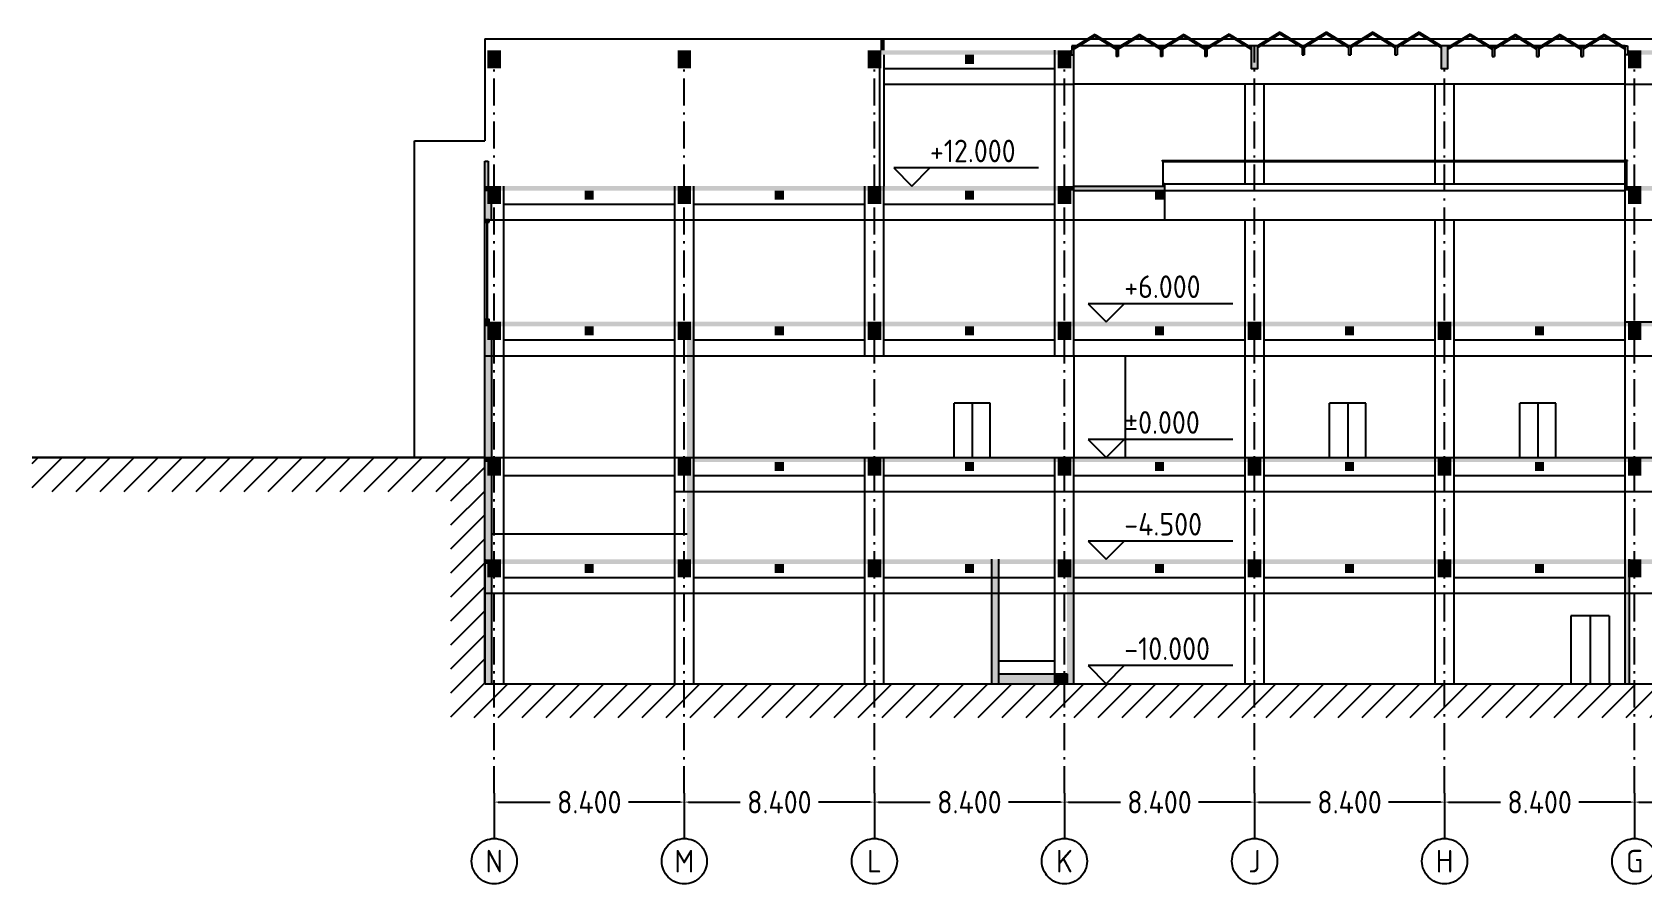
# Model space of a CAD drawing. Header units: inches. Extents: x -310 to 1074, y -19 to 138.
# Drawn here: x -20.4 to 50.8, y -18.8 to 18.8 of the extents above; entities that cross this region are included whole.
import ezdxf

# ---------------------------------------------------------------- set-up
doc = ezdxf.new("R2010")
doc.units = ezdxf.units.IN
doc.header["$MEASUREMENT"] = 0
doc.linetypes.add('ACAD_ISO10W100', pattern=[18, 12, -3, 0, -3])
for name, color, linetype in [('axis', 1, 'ACAD_ISO10W100'), ('column', 2, 'Continuous'), ('cutglass', 4, 'Continuous'), ('door', 3, 'Continuous'), ('hatch', 11, 'Continuous'), ('oncut', 6, 'Continuous'), ('seeline', 214, 'Continuous'), ('text', 7, 'ACAD_ISO10W100')]:
    doc.layers.add(name, color=color, linetype=linetype)
doc.styles.add('Annotative', font='Arial.ttf')
doc.styles.get("Standard").update_dxf_attribs({"font": 'Arial.ttf'})
doc.dimstyles.new('MYSTYLE', dxfattribs={"dimtxt": 1, "dimasz": 0.18, "dimexe": 0.18, "dimexo": 0.0625, "dimgap": 0.09, "dimtad": 0, "dimtoh": 1, "dimdec": 3, "dimzin": 0, "dimdsep": 46, "dimtxsty": 'Standard', "dimcen": 0.09, "dimadec": 0, "dimazin": 0, "dimtfac": 1, "dimtdec": 3, "dimtofl": 0, "dimtmove": 0, "dimatfit": 3, "dimfxl": 1, "dimtolj": 1, "dimtzin": 0, "dimarcsym": 0})

# ---------------------------------------------------------------- blocks, each defined once
blk = doc.blocks.new('*D1')
at = {"layer": 'Defpoints', "color": 0, "ltscale": 6, "transparency": 16777216}
for p in [(0, -14.844), (8.4, -14.844), (8.4, -15.233)]:
    blk.add_point(p, dxfattribs=at)
at = {"layer": 'text', "color": 0, "lineweight": -2, "ltscale": 6, "transparency": 16777216}
for p, q in [((0, -14.906), (0, -15.413)), ((8.4, -14.906), (8.4, -15.413)), ((0.18, -15.233), (2.471, -15.233)), ((8.22, -15.233), (5.929, -15.233))]:
    blk.add_line(p, q, dxfattribs=at)
at = {"layer": 'text', "color": 0, "ltscale": 6, "transparency": 16777216}
for points in [[(0.18, -15.203), (0.18, -15.263), (0, -15.233)], [(8.22, -15.203), (8.22, -15.263), (8.4, -15.233)]]:
    blk.add_solid(points, dxfattribs=at)
at = {"layer": 'text', "color": 0, "ltscale": 6, "transparency": 16777216, "insert": (4.2, -15.233), "char_height": 1, "attachment_point": 5}
blk.add_mtext('\\A1;{\\Fiso|c0;8.400}', dxfattribs=at)
blk = doc.blocks.new('*D2')
at = {"layer": 'Defpoints', "color": 0, "ltscale": 6, "transparency": 16777216}
for p in [(8.4, -14.844), (16.8, -14.844), (16.8, -15.233)]:
    blk.add_point(p, dxfattribs=at)
at = {"layer": 'text', "color": 0, "lineweight": -2, "ltscale": 6, "transparency": 16777216}
for p, q in [((8.4, -14.906), (8.4, -15.413)), ((16.8, -14.906), (16.8, -15.413)), ((8.58, -15.233), (10.871, -15.233)), ((16.62, -15.233), (14.329, -15.233))]:
    blk.add_line(p, q, dxfattribs=at)
at = {"layer": 'text', "color": 0, "ltscale": 6, "transparency": 16777216}
for points in [[(8.58, -15.203), (8.58, -15.263), (8.4, -15.233)], [(16.62, -15.203), (16.62, -15.263), (16.8, -15.233)]]:
    blk.add_solid(points, dxfattribs=at)
at = {"layer": 'text', "color": 0, "ltscale": 6, "transparency": 16777216, "insert": (12.6, -15.233), "char_height": 1, "attachment_point": 5}
blk.add_mtext('\\A1;{\\Fiso|c0;8.400}', dxfattribs=at)
blk = doc.blocks.new('*D3')
at = {"layer": 'Defpoints', "color": 0, "ltscale": 6, "transparency": 16777216}
for p in [(16.8, -14.844), (25.2, -14.844), (25.2, -15.233)]:
    blk.add_point(p, dxfattribs=at)
at = {"layer": 'text', "color": 0, "lineweight": -2, "ltscale": 6, "transparency": 16777216}
for p, q in [((16.8, -14.906), (16.8, -15.413)), ((25.2, -14.906), (25.2, -15.413)), ((16.98, -15.233), (19.271, -15.233)), ((25.02, -15.233), (22.729, -15.233))]:
    blk.add_line(p, q, dxfattribs=at)
at = {"layer": 'text', "color": 0, "ltscale": 6, "transparency": 16777216}
for points in [[(16.98, -15.203), (16.98, -15.263), (16.8, -15.233)], [(25.02, -15.203), (25.02, -15.263), (25.2, -15.233)]]:
    blk.add_solid(points, dxfattribs=at)
at = {"layer": 'text', "color": 0, "ltscale": 6, "transparency": 16777216, "insert": (21, -15.233), "char_height": 1, "attachment_point": 5}
blk.add_mtext('\\A1;{\\Fiso|c0;8.400}', dxfattribs=at)
blk = doc.blocks.new('*D4')
at = {"layer": 'Defpoints', "color": 0, "ltscale": 6, "transparency": 16777216}
for p in [(25.2, -14.844), (33.6, -14.844), (33.6, -15.233)]:
    blk.add_point(p, dxfattribs=at)
at = {"layer": 'text', "color": 0, "lineweight": -2, "ltscale": 6, "transparency": 16777216}
for p, q in [((25.2, -14.906), (25.2, -15.413)), ((33.6, -14.906), (33.6, -15.413)), ((25.38, -15.233), (27.671, -15.233)), ((33.42, -15.233), (31.129, -15.233))]:
    blk.add_line(p, q, dxfattribs=at)
at = {"layer": 'text', "color": 0, "ltscale": 6, "transparency": 16777216}
for points in [[(25.38, -15.203), (25.38, -15.263), (25.2, -15.233)], [(33.42, -15.203), (33.42, -15.263), (33.6, -15.233)]]:
    blk.add_solid(points, dxfattribs=at)
at = {"layer": 'text', "color": 0, "ltscale": 6, "transparency": 16777216, "insert": (29.4, -15.233), "char_height": 1, "attachment_point": 5}
blk.add_mtext('\\A1;{\\Fiso|c0;8.400}', dxfattribs=at)
blk = doc.blocks.new('*D5')
at = {"layer": 'Defpoints', "color": 0, "ltscale": 6, "transparency": 16777216}
for p in [(33.6, -14.844), (42, -14.844), (42, -15.233)]:
    blk.add_point(p, dxfattribs=at)
at = {"layer": 'text', "color": 0, "lineweight": -2, "ltscale": 6, "transparency": 16777216}
for p, q in [((33.6, -14.906), (33.6, -15.413)), ((42, -14.906), (42, -15.413)), ((33.78, -15.233), (36.071, -15.233)), ((41.82, -15.233), (39.529, -15.233))]:
    blk.add_line(p, q, dxfattribs=at)
at = {"layer": 'text', "color": 0, "ltscale": 6, "transparency": 16777216}
for points in [[(33.78, -15.203), (33.78, -15.263), (33.6, -15.233)], [(41.82, -15.203), (41.82, -15.263), (42, -15.233)]]:
    blk.add_solid(points, dxfattribs=at)
at = {"layer": 'text', "color": 0, "ltscale": 6, "transparency": 16777216, "insert": (37.8, -15.233), "char_height": 1, "attachment_point": 5}
blk.add_mtext('\\A1;{\\Fiso|c0;8.400}', dxfattribs=at)
blk = doc.blocks.new('*D6')
at = {"layer": 'Defpoints', "color": 0, "ltscale": 6, "transparency": 16777216}
for p in [(42, -14.844), (50.4, -14.844), (50.4, -15.233)]:
    blk.add_point(p, dxfattribs=at)
at = {"layer": 'text', "color": 0, "lineweight": -2, "ltscale": 6, "transparency": 16777216}
for p, q in [((42, -14.906), (42, -15.413)), ((50.4, -14.906), (50.4, -15.413)), ((42.18, -15.233), (44.471, -15.233)), ((50.22, -15.233), (47.929, -15.233))]:
    blk.add_line(p, q, dxfattribs=at)
at = {"layer": 'text', "color": 0, "ltscale": 6, "transparency": 16777216}
for points in [[(42.18, -15.203), (42.18, -15.263), (42, -15.233)], [(50.22, -15.203), (50.22, -15.263), (50.4, -15.233)]]:
    blk.add_solid(points, dxfattribs=at)
at = {"layer": 'text', "color": 0, "ltscale": 6, "transparency": 16777216, "insert": (46.2, -15.233), "char_height": 1, "attachment_point": 5}
blk.add_mtext('\\A1;{\\Fiso|c0;8.400}', dxfattribs=at)
blk = doc.blocks.new('*D7')
at = {"layer": 'Defpoints', "color": 0, "ltscale": 6, "transparency": 16777216}
for p in [(50.4, -14.844), (58.8, -14.844), (58.8, -15.233)]:
    blk.add_point(p, dxfattribs=at)
at = {"layer": 'text', "color": 0, "lineweight": -2, "ltscale": 6, "transparency": 16777216}
for p, q in [((50.4, -14.906), (50.4, -15.413)), ((58.8, -14.906), (58.8, -15.413)), ((50.58, -15.233), (52.871, -15.233)), ((58.62, -15.233), (56.329, -15.233))]:
    blk.add_line(p, q, dxfattribs=at)
at = {"layer": 'text', "color": 0, "ltscale": 6, "transparency": 16777216}
for points in [[(50.58, -15.203), (50.58, -15.263), (50.4, -15.233)], [(58.62, -15.203), (58.62, -15.263), (58.8, -15.233)]]:
    blk.add_solid(points, dxfattribs=at)
at = {"layer": 'text', "color": 0, "ltscale": 6, "transparency": 16777216, "insert": (54.6, -15.233), "char_height": 1, "attachment_point": 5}
blk.add_mtext('\\A1;{\\Fiso|c0;8.400}', dxfattribs=at)

msp = doc.modelspace()

# ---------------------------------------------------------------- hatches: boundary and pattern name
at = {"layer": 'hatch'}
h = msp.add_hatch(color=256, dxfattribs=at)
h.dxf.hatch_style = 1
h.paths.add_polyline_path([(0.3, 18), (-0.3, 18), (-0.3, 17.2), (0.3, 17.2)])
h = msp.add_hatch(color=256, dxfattribs=at)
h.dxf.hatch_style = 1
h.paths.add_polyline_path([(8.7, 18), (8.1, 18), (8.1, 17.2), (8.7, 17.2)])
h = msp.add_hatch(color=256, dxfattribs=at)
h.dxf.hatch_style = 1
h.paths.add_polyline_path([(17.1, 18), (16.5, 18), (16.5, 17.2), (17.1, 17.2)])
h = msp.add_hatch(color=256, dxfattribs=at)
h.dxf.hatch_style = 1
h.paths.add_polyline_path([(17.22, 18.5), (17.07, 18.5), (17.07, 18), (17.22, 18)])
h = msp.add_hatch(color=256, dxfattribs=at)
h.dxf.hatch_style = 1
h.paths.add_polyline_path([(24.9, 18), (17.1, 18), (17.1, 17.8), (24.9, 17.8)])
h = msp.add_hatch(color=256, dxfattribs=at)
h.dxf.hatch_style = 1
h.paths.add_polyline_path([(21.2, 17.8), (20.8, 17.8), (20.8, 17.4), (21.2, 17.4)])
h = msp.add_hatch(color=256, dxfattribs=at)
h.dxf.hatch_style = 1
h.paths.add_polyline_path([(25.5, 18), (24.9, 18), (24.9, 17.2), (25.5, 17.2)])
h = msp.add_hatch(color=256, dxfattribs=at)
h.dxf.hatch_style = 1
h.paths.add_polyline_path([(50.1, 18), (50.08, 18), (50.08, 18.2), (49.98, 18.2), (49.98, 18), (49.98, 17.8), (50.1, 17.8)])
h.paths.add_polyline_path([(25.62, 18), (25.62, 18.2), (25.52, 18.2), (25.52, 18), (25.5, 18), (25.5, 17.8), (25.62, 17.8)])
h = msp.add_hatch(color=256, dxfattribs=at)
h.dxf.hatch_style = 1
h.paths.add_polyline_path([(27.48, 18.12), (27.48, 17.72), (27.58, 17.72), (27.58, 18.12)])
h.paths.add_polyline_path([(29.44, 18.12), (29.44, 17.72), (29.54, 17.72), (29.54, 18.12)])
h.paths.add_polyline_path([(31.5, 18.12), (31.4, 18.12), (31.4, 17.72), (31.5, 17.72)])
h = msp.add_hatch(color=256, dxfattribs=at)
h.dxf.hatch_style = 1
h.paths.add_polyline_path([(42.15, 18.2), (41.85, 18.2), (41.85, 17.2), (42.15, 17.2)])
h.paths.add_polyline_path([(33.75, 18.2), (33.45, 18.2), (33.45, 17.2), (33.75, 17.2)])
h = msp.add_hatch(color=256, dxfattribs=at)
h.dxf.hatch_style = 1
h.paths.add_polyline_path([(39.9, 18.2), (39.8, 18.2), (39.8, 17.8), (39.9, 17.8)])
h.paths.add_polyline_path([(37.85, 18.2), (37.75, 18.2), (37.75, 17.8), (37.85, 17.8)])
h.paths.add_polyline_path([(35.8, 18.2), (35.7, 18.2), (35.7, 17.8), (35.8, 17.8)])
h = msp.add_hatch(color=256, dxfattribs=at)
h.dxf.hatch_style = 1
h.paths.add_polyline_path([(48.12, 17.72), (48.12, 18.12), (48.02, 18.12), (48.02, 17.72)])
h.paths.add_polyline_path([(46.16, 17.72), (46.16, 18.12), (46.06, 18.12), (46.06, 17.72)])
h.paths.add_polyline_path([(44.1, 17.72), (44.2, 17.72), (44.2, 18.12), (44.1, 18.12)])
h = msp.add_hatch(color=256, dxfattribs=at)
h.dxf.hatch_style = 1
h.paths.add_polyline_path([(50.7, 18), (50.1, 18), (50.1, 17.2), (50.7, 17.2)])
h = msp.add_hatch(color=256, dxfattribs=at)
h.dxf.hatch_style = 1
h.paths.add_polyline_path([(58.5, 18), (50.7, 18), (50.7, 17.8), (58.5, 17.8)])
h = msp.add_hatch(color=256, dxfattribs=at)
h.dxf.hatch_style = 1
h.paths.add_polyline_path([(-0.27, 13.1), (-0.42, 13.1), (-0.42, 12), (-0.27, 12)])
h = msp.add_hatch(color=256, dxfattribs=at)
h.dxf.hatch_style = 1
h.paths.add_polyline_path([(-0.3, 12), (-0.42, 12), (-0.42, 11.8), (-0.3, 11.8)])
h = msp.add_hatch(color=256, dxfattribs=at)
h.dxf.hatch_style = 1
h.paths.add_polyline_path([(-0.12, 11.8), (-0.42, 11.8), (-0.42, 10.5), (-0.12, 10.5)])
h = msp.add_hatch(color=256, dxfattribs=at)
h.dxf.hatch_style = 1
h.paths.add_polyline_path([(0.3, 12), (-0.3, 12), (-0.3, 11.2), (0.3, 11.2)])
h = msp.add_hatch(color=256, dxfattribs=at)
h.dxf.hatch_style = 1
h.paths.add_polyline_path([(8.1, 12), (0.3, 12), (0.3, 11.8), (8.1, 11.8)])
h = msp.add_hatch(color=256, dxfattribs=at)
h.dxf.hatch_style = 1
h.paths.add_polyline_path([(4.4, 11.8), (4, 11.8), (4, 11.4), (4.4, 11.4)])
h = msp.add_hatch(color=256, dxfattribs=at)
h.dxf.hatch_style = 1
h.paths.add_polyline_path([(8.7, 12), (8.1, 12), (8.1, 11.2), (8.7, 11.2)])
h = msp.add_hatch(color=256, dxfattribs=at)
h.dxf.hatch_style = 1
h.paths.add_polyline_path([(16.5, 12), (8.7, 12), (8.7, 11.8), (16.5, 11.8)])
h = msp.add_hatch(color=256, dxfattribs=at)
h.dxf.hatch_style = 1
h.paths.add_polyline_path([(12.8, 11.8), (12.4, 11.8), (12.4, 11.4), (12.8, 11.4)])
h = msp.add_hatch(color=256, dxfattribs=at)
h.dxf.hatch_style = 1
h.paths.add_polyline_path([(17.1, 12), (16.5, 12), (16.5, 11.2), (17.1, 11.2)])
h = msp.add_hatch(color=256, dxfattribs=at)
h.dxf.hatch_style = 1
h.paths.add_polyline_path([(24.9, 12), (17.1, 12), (17.1, 11.8), (24.9, 11.8)])
h = msp.add_hatch(color=256, dxfattribs=at)
h.dxf.hatch_style = 1
h.paths.add_polyline_path([(21.2, 11.8), (20.8, 11.8), (20.8, 11.4), (21.2, 11.4)])
h = msp.add_hatch(color=256, dxfattribs=at)
h.dxf.hatch_style = 1
h.paths.add_polyline_path([(25.5, 12), (24.9, 12), (24.9, 11.2), (25.5, 11.2)])
h = msp.add_hatch(color=256, dxfattribs=at)
h.dxf.hatch_style = 1
h.paths.add_polyline_path([(25.62, 12), (25.5, 12), (25.5, 11.8), (25.62, 11.8)])
h = msp.add_hatch(color=256, dxfattribs=at)
h.dxf.hatch_style = 1
h.paths.add_polyline_path([(29.62, 12), (25.62, 12), (25.62, 11.8), (29.62, 11.8)])
h = msp.add_hatch(color=256, dxfattribs=at)
h.dxf.hatch_style = 1
h.paths.add_polyline_path([(29.6, 11.8), (29.2, 11.8), (29.2, 11.4), (29.6, 11.4)])
h = msp.add_hatch(color=256, dxfattribs=at)
h.dxf.hatch_style = 1
h.paths.add_polyline_path([(29.62, 12.1), (29.57, 12.1), (29.57, 12), (29.62, 12)])
h = msp.add_hatch(color=256, dxfattribs=at)
h.dxf.hatch_style = 1
h.paths.add_polyline_path([(50.03, 12.1), (49.98, 12.1), (49.98, 12), (50.03, 12)])
h = msp.add_hatch(color=256, dxfattribs=at)
h.dxf.hatch_style = 1
h.paths.add_polyline_path([(50.1, 12), (49.98, 12), (49.98, 11.8), (50.1, 11.8)])
h = msp.add_hatch(color=256, dxfattribs=at)
h.dxf.hatch_style = 1
h.paths.add_polyline_path([(50.7, 12), (50.1, 12), (50.1, 11.2), (50.7, 11.2)])
h = msp.add_hatch(color=256, dxfattribs=at)
h.dxf.hatch_style = 1
h.paths.add_polyline_path([(58.5, 12), (50.7, 12), (50.7, 11.8), (58.5, 11.8)])
h = msp.add_hatch(color=256, dxfattribs=at)
h.dxf.hatch_style = 1
h.paths.add_polyline_path([(-0.22, 10.5), (-0.42, 10.5), (-0.42, 10.4), (-0.22, 10.4)])
h = msp.add_hatch(color=256, dxfattribs=at)
h.dxf.hatch_style = 1
h.paths.add_polyline_path([(-0.22, 6.1), (-0.42, 6.1), (-0.42, 6), (-0.22, 6)])
h = msp.add_hatch(color=256, dxfattribs=at)
h.dxf.hatch_style = 1
h.paths.add_polyline_path([(-0.3, 6), (-0.42, 6), (-0.42, 5.8), (-0.3, 5.8)])
h = msp.add_hatch(color=256, dxfattribs=at)
h.dxf.hatch_style = 1
h.paths.add_polyline_path([(-0.12, 4.5), (-0.42, 4.5), (-0.42, -0.8), (-0.12, -0.8)])
h.paths.add_polyline_path([(-0.12, 5.2), (-0.42, 5.2), (-0.42, 4.5), (-0.12, 4.5)])
h.paths.add_polyline_path([(-0.42, 5.2), (-0.12, 5.2), (-0.12, 5.8), (-0.42, 5.8)])
h = msp.add_hatch(color=256, dxfattribs=at)
h.dxf.hatch_style = 1
h.paths.add_polyline_path([(0.3, 6), (-0.3, 6), (-0.3, 5.2), (0.3, 5.2)])
h = msp.add_hatch(color=256, dxfattribs=at)
h.dxf.hatch_style = 1
h.paths.add_polyline_path([(0.3, 6), (-0.3, 6), (-0.3, 5.2), (0.3, 5.2)])
h = msp.add_hatch(color=256, dxfattribs=at)
h.dxf.hatch_style = 1
h.paths.add_polyline_path([(8.1, 6), (0.3, 6), (0.3, 5.8), (8.1, 5.8)])
h = msp.add_hatch(color=256, dxfattribs=at)
h.dxf.hatch_style = 1
h.paths.add_polyline_path([(8.1, 6), (0.3, 6), (0.3, 5.8), (8.1, 5.8)])
h = msp.add_hatch(color=256, dxfattribs=at)
h.dxf.hatch_style = 1
h.paths.add_polyline_path([(4.4, 5.8), (4, 5.8), (4, 5.4), (4.4, 5.4)])
h = msp.add_hatch(color=256, dxfattribs=at)
h.dxf.hatch_style = 1
h.paths.add_polyline_path([(4.4, 5.8), (4, 5.8), (4, 5.4), (4.4, 5.4)])
h = msp.add_hatch(color=256, dxfattribs=at)
h.dxf.hatch_style = 1
h.paths.add_polyline_path([(8.7, 6), (8.1, 6), (8.1, 5.2), (8.7, 5.2)])
h = msp.add_hatch(color=256, dxfattribs=at)
h.dxf.hatch_style = 1
h.paths.add_polyline_path([(8.7, 6), (8.1, 6), (8.1, 5.2), (8.7, 5.2)])
h = msp.add_hatch(color=256, dxfattribs=at)
h.dxf.hatch_style = 1
h.paths.add_polyline_path([(8.82, 4.5), (8.52, 4.5), (8.52, 0), (8.82, 0)])
h.paths.add_polyline_path([(8.82, 5.2), (8.52, 5.2), (8.52, 4.5), (8.82, 4.5)])
h.paths.add_polyline_path([(8.82, 5.8), (8.52, 5.8), (8.52, 5.2), (8.82, 5.2)])
h = msp.add_hatch(color=256, dxfattribs=at)
h.dxf.hatch_style = 1
h.paths.add_polyline_path([(16.5, 6), (8.7, 6), (8.7, 5.8), (16.5, 5.8)])
h = msp.add_hatch(color=256, dxfattribs=at)
h.dxf.hatch_style = 1
h.paths.add_polyline_path([(16.5, 6), (8.7, 6), (8.7, 5.8), (16.5, 5.8)])
h = msp.add_hatch(color=256, dxfattribs=at)
h.dxf.hatch_style = 1
h.paths.add_polyline_path([(12.8, 5.8), (12.4, 5.8), (12.4, 5.4), (12.8, 5.4)])
h = msp.add_hatch(color=256, dxfattribs=at)
h.dxf.hatch_style = 1
h.paths.add_polyline_path([(12.8, 5.8), (12.4, 5.8), (12.4, 5.4), (12.8, 5.4)])
h = msp.add_hatch(color=256, dxfattribs=at)
h.dxf.hatch_style = 1
h.paths.add_polyline_path([(16.5, 5.2), (17.1, 5.2), (17.1, 6), (16.5, 6)])
h = msp.add_hatch(color=256, dxfattribs=at)
h.dxf.hatch_style = 1
h.paths.add_polyline_path([(24.9, 6), (17.1, 6), (17.1, 5.8), (24.9, 5.8)])
h = msp.add_hatch(color=256, dxfattribs=at)
h.dxf.hatch_style = 1
h.paths.add_polyline_path([(21.2, 5.8), (20.8, 5.8), (20.8, 5.4), (21.2, 5.4)])
h = msp.add_hatch(color=256, dxfattribs=at)
h.dxf.hatch_style = 1
h.paths.add_polyline_path([(25.5, 6), (24.9, 6), (24.9, 5.2), (25.5, 5.2)])
h = msp.add_hatch(color=256, dxfattribs=at)
h.dxf.hatch_style = 1
h.paths.add_polyline_path([(33.3, 6), (25.5, 6), (25.5, 5.8), (33.3, 5.8)])
h = msp.add_hatch(color=256, dxfattribs=at)
h.dxf.hatch_style = 1
h.paths.add_polyline_path([(29.6, 5.8), (29.2, 5.8), (29.2, 5.4), (29.6, 5.4)])
h = msp.add_hatch(color=256, dxfattribs=at)
h.dxf.hatch_style = 1
h.paths.add_polyline_path([(33.9, 6), (33.3, 6), (33.3, 5.2), (33.9, 5.2)])
h = msp.add_hatch(color=256, dxfattribs=at)
h.dxf.hatch_style = 1
h.paths.add_polyline_path([(41.7, 6), (33.9, 6), (33.9, 5.8), (41.7, 5.8)])
h = msp.add_hatch(color=256, dxfattribs=at)
h.dxf.hatch_style = 1
h.paths.add_polyline_path([(38, 5.8), (37.6, 5.8), (37.6, 5.4), (38, 5.4)])
h = msp.add_hatch(color=256, dxfattribs=at)
h.dxf.hatch_style = 1
h.paths.add_polyline_path([(42.3, 6), (41.7, 6), (41.7, 5.2), (42.3, 5.2)])
h = msp.add_hatch(color=256, dxfattribs=at)
h.dxf.hatch_style = 1
h.paths.add_polyline_path([(50.1, 6), (42.3, 6), (42.3, 5.8), (50.1, 5.8)])
h = msp.add_hatch(color=256, dxfattribs=at)
h.dxf.hatch_style = 1
h.paths.add_polyline_path([(46.4, 5.8), (46, 5.8), (46, 5.4), (46.4, 5.4)])
h = msp.add_hatch(color=256, dxfattribs=at)
h.dxf.hatch_style = 1
h.paths.add_polyline_path([(50.7, 6), (50.1, 6), (50.1, 5.2), (50.7, 5.2)])
h = msp.add_hatch(color=256, dxfattribs=at)
h.dxf.hatch_style = 1
h.paths.add_polyline_path([(58.5, 6), (50.7, 6), (50.7, 5.8), (58.5, 5.8)])
h = msp.add_hatch(dxfattribs=at)
h.set_pattern_fill('ANSI31', color=256, scale=6)
h.paths.add_polyline_path([(102.72, -1.5), (122.72, -1.5), (122.72, 0), (101.22, 0), (101.22, -9), (56.08, -9), (56.08, -10), (55.88, -10), (-0.42, -10), (-0.42, -4.5), (-0.42, 0), (-20.42, 0), (-20.42, -1.5), (-1.92, -1.5), (-1.92, -11.5), (102.72, -11.5)])
h = msp.add_hatch(color=256, dxfattribs=at)
h.dxf.hatch_style = 1
h.paths.add_polyline_path([(-0.3, 0), (-0.42, 0), (-0.42, -0.2), (-0.3, -0.2)])
h = msp.add_hatch(color=256, dxfattribs=at)
h.dxf.hatch_style = 1
h.paths.add_polyline_path([(-0.12, -1.5), (-0.42, -1.5), (-0.42, -4.5), (-0.12, -4.5)])
h.paths.add_polyline_path([(-0.12, -0.8), (-0.42, -0.8), (-0.42, -1.5), (-0.12, -1.5)])
h.paths.add_polyline_path([(-0.12, 0), (-0.42, 0), (-0.42, -0.8), (-0.12, -0.8)])
h = msp.add_hatch(color=256, dxfattribs=at)
h.dxf.hatch_style = 1
h.paths.add_polyline_path([(0.3, 0), (-0.3, 0), (-0.3, -0.8), (0.3, -0.8)])
h = msp.add_hatch(color=256, dxfattribs=at)
h.dxf.hatch_style = 1
h.paths.add_polyline_path([(0.3, 0), (-0.3, 0), (-0.3, -0.8), (0.3, -0.8)])
h = msp.add_hatch(color=256, dxfattribs=at)
h.dxf.hatch_style = 1
h.paths.add_polyline_path([(8.7, 0), (8.1, 0), (8.1, -0.8), (8.7, -0.8)])
h = msp.add_hatch(color=256, dxfattribs=at)
h.dxf.hatch_style = 1
h.paths.add_polyline_path([(8.7, 0), (8.1, 0), (8.1, -0.8), (8.7, -0.8)])
h = msp.add_hatch(color=256, dxfattribs=at)
h.dxf.hatch_style = 1
h.paths.add_polyline_path([(8.52, -4.5), (8.82, -4.5), (8.82, -0.8), (8.52, -0.8)])
h.paths.add_polyline_path([(8.82, 0), (8.52, 0), (8.52, -0.8), (8.82, -0.8)])
h = msp.add_hatch(color=256, dxfattribs=at)
h.dxf.hatch_style = 1
h.paths.add_polyline_path([(16.5, 0), (8.7, 0), (8.7, -0.2), (16.5, -0.2)])
h = msp.add_hatch(color=256, dxfattribs=at)
h.dxf.hatch_style = 1
h.paths.add_polyline_path([(16.5, 0), (8.7, 0), (8.7, -0.2), (16.5, -0.2)])
h = msp.add_hatch(color=256, dxfattribs=at)
h.dxf.hatch_style = 1
h.paths.add_polyline_path([(17.1, 0), (16.5, 0), (16.5, -0.8), (17.1, -0.8)])
h = msp.add_hatch(color=256, dxfattribs=at)
h.dxf.hatch_style = 1
h.paths.add_polyline_path([(17.1, 0), (16.5, 0), (16.5, -0.8), (17.1, -0.8)])
h = msp.add_hatch(color=256, dxfattribs=at)
h.dxf.hatch_style = 1
h.paths.add_polyline_path([(24.9, 0), (17.1, 0), (17.1, -0.2), (24.9, -0.2)])
h = msp.add_hatch(color=256, dxfattribs=at)
h.dxf.hatch_style = 1
h.paths.add_polyline_path([(24.9, 0), (17.1, 0), (17.1, -0.2), (24.9, -0.2)])
h = msp.add_hatch(color=256, dxfattribs=at)
h.dxf.hatch_style = 1
h.paths.add_polyline_path([(25.5, 0), (24.9, 0), (24.9, -0.8), (25.5, -0.8)])
h = msp.add_hatch(color=256, dxfattribs=at)
h.dxf.hatch_style = 1
h.paths.add_polyline_path([(25.5, 0), (24.9, 0), (24.9, -0.8), (25.5, -0.8)])
h = msp.add_hatch(color=256, dxfattribs=at)
h.dxf.hatch_style = 1
h.paths.add_polyline_path([(33.3, 0), (25.5, 0), (25.5, -0.2), (33.3, -0.2)])
h = msp.add_hatch(color=256, dxfattribs=at)
h.dxf.hatch_style = 1
h.paths.add_polyline_path([(33.3, 0), (25.5, 0), (25.5, -0.2), (33.3, -0.2)])
h = msp.add_hatch(color=256, dxfattribs=at)
h.dxf.hatch_style = 1
h.paths.add_polyline_path([(33.9, 0), (33.3, 0), (33.3, -0.8), (33.9, -0.8)])
h = msp.add_hatch(color=256, dxfattribs=at)
h.dxf.hatch_style = 1
h.paths.add_polyline_path([(33.9, 0), (33.3, 0), (33.3, -0.8), (33.9, -0.8)])
h = msp.add_hatch(color=256, dxfattribs=at)
h.dxf.hatch_style = 1
h.paths.add_polyline_path([(41.7, 0), (33.9, 0), (33.9, -0.2), (41.7, -0.2)])
h = msp.add_hatch(color=256, dxfattribs=at)
h.dxf.hatch_style = 1
h.paths.add_polyline_path([(41.7, 0), (33.9, 0), (33.9, -0.2), (41.7, -0.2)])
h = msp.add_hatch(color=256, dxfattribs=at)
h.dxf.hatch_style = 1
h.paths.add_polyline_path([(42.3, 0), (41.7, 0), (41.7, -0.8), (42.3, -0.8)])
h = msp.add_hatch(color=256, dxfattribs=at)
h.dxf.hatch_style = 1
h.paths.add_polyline_path([(42.3, 0), (41.7, 0), (41.7, -0.8), (42.3, -0.8)])
h = msp.add_hatch(color=256, dxfattribs=at)
h.dxf.hatch_style = 1
h.paths.add_polyline_path([(50.1, 0), (42.3, 0), (42.3, -0.2), (50.1, -0.2)])
h = msp.add_hatch(color=256, dxfattribs=at)
h.dxf.hatch_style = 1
h.paths.add_polyline_path([(50.1, 0), (42.3, 0), (42.3, -0.2), (50.1, -0.2)])
h = msp.add_hatch(color=256, dxfattribs=at)
h.dxf.hatch_style = 1
h.paths.add_polyline_path([(50.7, 0), (50.1, 0), (50.1, -0.8), (50.7, -0.8)])
h = msp.add_hatch(color=256, dxfattribs=at)
h.dxf.hatch_style = 1
h.paths.add_polyline_path([(50.7, 0), (50.1, 0), (50.1, -0.8), (50.7, -0.8)])
h = msp.add_hatch(color=256, dxfattribs=at)
h.dxf.hatch_style = 1
h.paths.add_polyline_path([(58.5, 0), (50.7, 0), (50.7, -0.2), (58.5, -0.2)])
h = msp.add_hatch(color=256, dxfattribs=at)
h.dxf.hatch_style = 1
h.paths.add_polyline_path([(58.5, 0), (50.7, 0), (50.7, -0.2), (58.5, -0.2)])
h = msp.add_hatch(color=256, dxfattribs=at)
h.dxf.hatch_style = 1
h.paths.add_polyline_path([(12.8, -0.2), (12.4, -0.2), (12.4, -0.6), (12.8, -0.6)])
h = msp.add_hatch(color=256, dxfattribs=at)
h.dxf.hatch_style = 1
h.paths.add_polyline_path([(12.8, -0.2), (12.4, -0.2), (12.4, -0.6), (12.8, -0.6)])
h = msp.add_hatch(color=256, dxfattribs=at)
h.dxf.hatch_style = 1
h.paths.add_polyline_path([(21.2, -0.2), (20.8, -0.2), (20.8, -0.6), (21.2, -0.6)])
h = msp.add_hatch(color=256, dxfattribs=at)
h.dxf.hatch_style = 1
h.paths.add_polyline_path([(21.2, -0.2), (20.8, -0.2), (20.8, -0.6), (21.2, -0.6)])
h = msp.add_hatch(color=256, dxfattribs=at)
h.dxf.hatch_style = 1
h.paths.add_polyline_path([(29.6, -0.2), (29.2, -0.2), (29.2, -0.6), (29.6, -0.6)])
h = msp.add_hatch(color=256, dxfattribs=at)
h.dxf.hatch_style = 1
h.paths.add_polyline_path([(29.6, -0.2), (29.2, -0.2), (29.2, -0.6), (29.6, -0.6)])
h = msp.add_hatch(color=256, dxfattribs=at)
h.dxf.hatch_style = 1
h.paths.add_polyline_path([(38, -0.2), (37.6, -0.2), (37.6, -0.6), (38, -0.6)])
h = msp.add_hatch(color=256, dxfattribs=at)
h.dxf.hatch_style = 1
h.paths.add_polyline_path([(38, -0.2), (37.6, -0.2), (37.6, -0.6), (38, -0.6)])
h = msp.add_hatch(color=256, dxfattribs=at)
h.dxf.hatch_style = 1
h.paths.add_polyline_path([(46.4, -0.2), (46, -0.2), (46, -0.6), (46.4, -0.6)])
h = msp.add_hatch(color=256, dxfattribs=at)
h.dxf.hatch_style = 1
h.paths.add_polyline_path([(46.4, -0.2), (46, -0.2), (46, -0.6), (46.4, -0.6)])
h = msp.add_hatch(color=256, dxfattribs=at)
h.dxf.hatch_style = 1
h.paths.add_polyline_path([(-0.3, -4.5), (-0.42, -4.5), (-0.42, -4.7), (-0.3, -4.7)])
h = msp.add_hatch(color=256, dxfattribs=at)
h.dxf.hatch_style = 1
h.paths.add_polyline_path([(-0.12, -6), (-0.42, -6), (-0.42, -10), (-0.12, -10)])
h.paths.add_polyline_path([(-0.12, -5.3), (-0.42, -5.3), (-0.42, -6), (-0.12, -6)])
h.paths.add_polyline_path([(-0.42, -5.3), (-0.12, -5.3), (-0.12, -4.5), (-0.42, -4.5)])
h = msp.add_hatch(color=256, dxfattribs=at)
h.dxf.hatch_style = 1
h.paths.add_polyline_path([(0.3, -4.5), (-0.3, -4.5), (-0.3, -5.3), (0.3, -5.3)])
h = msp.add_hatch(color=256, dxfattribs=at)
h.dxf.hatch_style = 1
h.paths.add_polyline_path([(8.1, -4.5), (0.3, -4.5), (0.3, -4.7), (8.1, -4.7)])
h = msp.add_hatch(color=256, dxfattribs=at)
h.dxf.hatch_style = 1
h.paths.add_polyline_path([(4.4, -4.7), (4, -4.7), (4, -5.1), (4.4, -5.1)])
h = msp.add_hatch(color=256, dxfattribs=at)
h.dxf.hatch_style = 1
h.paths.add_polyline_path([(8.7, -4.5), (8.1, -4.5), (8.1, -5.3), (8.7, -5.3)])
h = msp.add_hatch(color=256, dxfattribs=at)
h.dxf.hatch_style = 1
h.paths.add_polyline_path([(16.5, -4.5), (8.7, -4.5), (8.7, -4.7), (16.5, -4.7)])
h = msp.add_hatch(color=256, dxfattribs=at)
h.dxf.hatch_style = 1
h.paths.add_polyline_path([(12.8, -4.7), (12.4, -4.7), (12.4, -5.1), (12.8, -5.1)])
h = msp.add_hatch(color=256, dxfattribs=at)
h.dxf.hatch_style = 1
h.paths.add_polyline_path([(17.1, -4.5), (16.5, -4.5), (16.5, -5.3), (17.1, -5.3)])
h = msp.add_hatch(color=256, dxfattribs=at)
h.dxf.hatch_style = 1
h.paths.add_polyline_path([(24.9, -4.5), (17.1, -4.5), (17.1, -4.7), (24.9, -4.7)])
h = msp.add_hatch(color=256, dxfattribs=at)
h.dxf.hatch_style = 1
h.paths.add_polyline_path([(21.2, -4.7), (20.8, -4.7), (20.8, -5.1), (21.2, -5.1)])
h = msp.add_hatch(color=256, dxfattribs=at)
h.dxf.hatch_style = 1
h.paths.add_polyline_path([(21.98, -10), (22.28, -10), (22.28, -6), (21.98, -6)])
h.paths.add_polyline_path([(22.28, -5.3), (21.98, -5.3), (21.98, -6), (22.28, -6)])
h.paths.add_polyline_path([(22.28, -4.5), (21.98, -4.5), (21.98, -5.3), (22.28, -5.3)])
h = msp.add_hatch(color=256, dxfattribs=at)
h.dxf.hatch_style = 1
h.paths.add_polyline_path([(25.5, -4.5), (24.9, -4.5), (24.9, -5.3), (25.5, -5.3)])
h = msp.add_hatch(color=256, dxfattribs=at)
h.dxf.hatch_style = 1
h.paths.add_polyline_path([(25.62, -6), (25.32, -6), (25.32, -10), (25.62, -10)])
h.paths.add_polyline_path([(25.62, -5.3), (25.32, -5.3), (25.32, -6), (25.62, -6)])
h.paths.add_polyline_path([(25.62, -4.5), (25.32, -4.5), (25.32, -5.3), (25.62, -5.3)])
h = msp.add_hatch(color=256, dxfattribs=at)
h.dxf.hatch_style = 1
h.paths.add_polyline_path([(33.3, -4.5), (25.5, -4.5), (25.5, -4.7), (33.3, -4.7)])
h = msp.add_hatch(color=256, dxfattribs=at)
h.dxf.hatch_style = 1
h.paths.add_polyline_path([(29.6, -4.7), (29.2, -4.7), (29.2, -5.1), (29.6, -5.1)])
h = msp.add_hatch(color=256, dxfattribs=at)
h.dxf.hatch_style = 1
h.paths.add_polyline_path([(33.9, -4.5), (33.3, -4.5), (33.3, -5.3), (33.9, -5.3)])
h = msp.add_hatch(color=256, dxfattribs=at)
h.dxf.hatch_style = 1
h.paths.add_polyline_path([(41.7, -4.5), (33.9, -4.5), (33.9, -4.7), (41.7, -4.7)])
h = msp.add_hatch(color=256, dxfattribs=at)
h.dxf.hatch_style = 1
h.paths.add_polyline_path([(38, -4.7), (37.6, -4.7), (37.6, -5.1), (38, -5.1)])
h = msp.add_hatch(color=256, dxfattribs=at)
h.dxf.hatch_style = 1
h.paths.add_polyline_path([(42.3, -4.5), (41.7, -4.5), (41.7, -5.3), (42.3, -5.3)])
h = msp.add_hatch(color=256, dxfattribs=at)
h.dxf.hatch_style = 1
h.paths.add_polyline_path([(50.1, -4.5), (42.3, -4.5), (42.3, -4.7), (50.1, -4.7)])
h = msp.add_hatch(color=256, dxfattribs=at)
h.dxf.hatch_style = 1
h.paths.add_polyline_path([(46.4, -4.7), (46, -4.7), (46, -5.1), (46.4, -5.1)])
h = msp.add_hatch(color=256, dxfattribs=at)
h.dxf.hatch_style = 1
h.paths.add_polyline_path([(49.98, -10), (50.18, -10), (50.18, -6), (49.98, -6)])
h.paths.add_polyline_path([(50.18, -5.3), (49.98, -5.3), (49.98, -6), (50.18, -6)])
h.paths.add_polyline_path([(49.98, -5.3), (50.18, -5.3), (50.18, -4.5), (49.98, -4.5)])
h = msp.add_hatch(color=256, dxfattribs=at)
h.dxf.hatch_style = 1
h.paths.add_polyline_path([(50.7, -4.5), (50.1, -4.5), (50.1, -5.3), (50.7, -5.3)])
h = msp.add_hatch(color=256, dxfattribs=at)
h.dxf.hatch_style = 1
h.paths.add_polyline_path([(58.5, -4.5), (50.7, -4.5), (50.7, -4.7), (58.5, -4.7)])
h = msp.add_hatch(color=256, dxfattribs=at)
h.dxf.hatch_style = 1
h.paths.add_polyline_path([(24.78, -10), (24.78, -9.5596), (22.28, -9.5596), (22.28, -10)])
h = msp.add_hatch(color=256, dxfattribs=at)
h.dxf.hatch_style = 1
h.paths.add_polyline_path([(25.32, -9.5596), (24.78, -9.5596), (24.78, -10), (25.32, -10)])

# ---------------------------------------------------------------- linework, layer by layer
msp.add_line((-19.4429, 0), (169.9824, 0))
at = {"layer": 'axis', "ltscale": 0.1}
for p, q in [((33.6, -14.8435), (33.6, 18.2)), ((0, -14.8435), (0, 17.2)), ((8.4, -14.8435), (8.4, 17.2)), ((16.8, -14.8435), (16.8, 17.2)), ((25.2, -14.8435), (25.2, 17.2)), ((42, -14.8435), (42, 17.2)), ((50.4, -14.8435), (50.4, 17.2))]:
    msp.add_line(p, q, dxfattribs=at)
at = {"layer": 'column'}
for p, q in [((24.78, 4.5), (24.78, 18)), ((25.62, 4.5), (25.62, 18)), ((49.98, -10), (49.98, 18)), ((33.18, 12.1), (33.18, 16.5)), ((34.02, 12.1), (34.02, 16.5)), ((41.58, 12.1), (41.58, 16.5)), ((42.42, 12.1), (42.42, 16.5)), ((-0.42, -10), (-0.42, 12)), ((0.42, -10), (0.42, 12)), ((7.98, -10), (7.98, 12)), ((8.82, -10), (8.82, 12)), ((16.38, 4.5), (16.38, 12)), ((17.22, 4.5), (17.22, 12)), ((33.18, -10), (33.18, 10.5)), ((34.02, -10), (34.02, 10.5)), ((41.58, -10), (41.58, 10.5)), ((42.42, -10), (42.42, 10.5)), ((16.38, -10), (16.38, 0)), ((17.22, -10), (17.22, 0)), ((24.78, -10), (24.78, 0)), ((25.62, -10), (25.62, 0))]:
    msp.add_line(p, q, dxfattribs=at)
at = {"layer": 'cutglass'}
for p, q in [((26.55, 18.6923), (25.62, 18.12)), ((26.55, 18.6223), (25.62, 18.05)), ((26.55, 18.6223), (26.55, 18.6923)), ((26.55, 18.6923), (27.48, 18.12)), ((26.55, 18.6223), (27.48, 18.05)), ((28.51, 18.6923), (27.58, 18.12)), ((28.51, 18.6223), (27.58, 18.05)), ((28.51, 18.6223), (28.51, 18.6923)), ((28.51, 18.6923), (29.44, 18.12)), ((28.51, 18.6223), (29.44, 18.05)), ((30.47, 18.6923), (29.54, 18.12)), ((30.47, 18.6223), (29.54, 18.05)), ((30.47, 18.6223), (30.47, 18.6923)), ((30.47, 18.6923), (31.4, 18.12)), ((30.47, 18.6223), (31.4, 18.05)), ((32.475, 18.72), (31.5, 18.12)), ((32.475, 18.65), (31.5, 18.05)), ((32.475, 18.65), (32.475, 18.72)), ((32.475, 18.72), (33.45, 18.12)), ((32.475, 18.65), (33.45, 18.05)), ((34.725, 18.8), (33.75, 18.2)), ((34.725, 18.73), (33.75, 18.13)), ((34.725, 18.73), (34.725, 18.8)), ((34.725, 18.8), (35.7, 18.2)), ((34.725, 18.73), (35.7, 18.13)), ((36.775, 18.8), (35.8, 18.2)), ((36.775, 18.73), (35.8, 18.13)), ((36.775, 18.73), (36.775, 18.8)), ((36.775, 18.8), (37.75, 18.2)), ((36.775, 18.73), (37.75, 18.13)), ((38.825, 18.8), (37.85, 18.2)), ((38.825, 18.73), (37.85, 18.13)), ((38.825, 18.73), (38.825, 18.8)), ((38.825, 18.8), (39.8, 18.2)), ((38.825, 18.73), (39.8, 18.13)), ((40.875, 18.8), (39.9, 18.2)), ((40.875, 18.73), (39.9, 18.13)), ((40.875, 18.73), (40.875, 18.8)), ((40.875, 18.8), (41.85, 18.2)), ((40.875, 18.73), (41.85, 18.13)), ((43.125, 18.72), (42.15, 18.12)), ((43.125, 18.65), (42.15, 18.05)), ((43.125, 18.65), (43.125, 18.72)), ((43.125, 18.72), (44.1, 18.12)), ((43.125, 18.65), (44.1, 18.05)), ((45.13, 18.6923), (44.2, 18.12)), ((45.13, 18.6223), (44.2, 18.05)), ((45.13, 18.6223), (45.13, 18.6923)), ((45.13, 18.6923), (46.06, 18.12)), ((45.13, 18.6223), (46.06, 18.05)), ((47.09, 18.6923), (46.16, 18.12)), ((47.09, 18.6223), (46.16, 18.05)), ((47.09, 18.6223), (47.09, 18.6923)), ((47.09, 18.6923), (48.02, 18.12)), ((47.09, 18.6223), (48.02, 18.05)), ((49.05, 18.6923), (48.12, 18.12)), ((49.05, 18.6223), (48.12, 18.05)), ((49.05, 18.6223), (49.05, 18.6923)), ((49.05, 18.6923), (49.98, 18.12)), ((49.05, 18.6223), (49.98, 18.05)), ((17.02, 17.8), (17.02, 12)), ((29.57, 13.1), (29.55, 13.1)), ((29.55, 13.1), (29.55, 12)), ((29.57, 12), (29.57, 13.1)), ((50.03, 13.1), (50.03, 12)), ((50.03, 13.1), (50.05, 13.1)), ((50.05, 12), (50.05, 13.1)), ((-0.33, 10.4), (-0.33, 6.1)), ((-0.31, 10.4), (-0.31, 6.1))]:
    msp.add_line(p, q, dxfattribs=at)
at = {"layer": 'door'}
for p, q in [((20.32, 0), (20.32, 2.4)), ((21.92, 2.4), (20.32, 2.4)), ((21.12, 2.4), (21.12, 0)), ((21.92, 0), (21.92, 2.4)), ((36.92, 0), (36.92, 2.4)), ((38.52, 2.4), (36.92, 2.4)), ((37.72, 2.4), (37.72, 0)), ((38.52, 0), (38.52, 2.4)), ((45.32, 0), (45.32, 2.4)), ((46.92, 2.4), (45.32, 2.4)), ((46.12, 2.4), (46.12, 0)), ((46.92, 0), (46.92, 2.4)), ((47.58, -7), (47.58, -10)), ((49.28, -7), (47.58, -7)), ((48.43, -7), (48.43, -10)), ((49.28, -7), (49.28, -10))]:
    msp.add_line(p, q, dxfattribs=at)
at = {"layer": 'hatch'}
for p, q in [((-0.12, 11.8), (-0.42, 11.8)), ((-0.12, 10.5), (-0.12, 11.8)), ((-0.42, 10.5), (-0.12, 10.5)), ((-0.12, 6), (-0.12, -4.5)), ((-0.42, -4.5), (-0.42, -10)), ((-0.12, -4.5), (-0.12, -10)), ((21.98, -4.5), (21.98, -10)), ((22.28, -4.5), (22.28, -10)), ((50.18, -10), (50.18, -4.5)), ((22.28, -9.5596), (24.78, -9.5596)), ((24.78, -9.5596), (25.32, -9.5596)), ((25.32, -9.5596), (25.32, -10))]:
    msp.add_line(p, q, dxfattribs=at)
at = {"layer": 'oncut'}
for p, q in [((17.22, 17.8), (17.22, 12)), ((25.52, 18), (25.5, 18)), ((25.5, 18), (25.5, 17.8)), ((25.5, 17.8), (25.62, 17.8)), ((25.62, 18.2), (25.52, 18.2)), ((25.52, 18.2), (25.52, 18)), ((25.62, 18), (25.62, 18.2)), ((25.62, 17.8), (25.62, 18)), ((25.62, 16.5), (25.62, 18)), ((27.48, 18.12), (27.58, 18.12)), ((27.48, 18.12), (27.48, 17.72)), ((27.58, 18.12), (27.58, 17.72)), ((29.44, 18.12), (29.54, 18.12)), ((29.44, 18.12), (29.44, 17.72)), ((29.54, 18.12), (29.54, 17.72)), ((31.4, 18.12), (31.5, 18.12)), ((31.4, 18.12), (31.4, 17.72)), ((31.5, 18.12), (31.5, 17.72)), ((35.7, 18.2), (35.7, 17.8)), ((35.8, 18.2), (35.7, 18.2)), ((35.7, 17.8), (35.8, 17.8)), ((35.8, 18.2), (35.8, 17.8)), ((37.75, 18.2), (37.75, 17.8)), ((37.85, 18.2), (37.75, 18.2)), ((37.75, 17.8), (37.85, 17.8)), ((37.85, 18.2), (37.85, 17.8)), ((39.9, 18.2), (39.8, 18.2)), ((39.8, 18.2), (39.8, 17.8)), ((39.8, 17.8), (39.9, 17.8)), ((39.9, 18.2), (39.9, 17.8)), ((44.2, 18.12), (44.1, 18.12)), ((44.1, 18.12), (44.1, 17.72)), ((44.2, 18.12), (44.2, 17.72)), ((46.16, 18.12), (46.06, 18.12)), ((46.06, 18.12), (46.06, 17.72)), ((46.16, 18.12), (46.16, 17.72)), ((48.12, 18.12), (48.02, 18.12)), ((48.02, 18.12), (48.02, 17.72)), ((48.12, 18.12), (48.12, 17.72)), ((49.98, 18), (49.98, 18.2)), ((49.98, 18.2), (50.08, 18.2)), ((49.98, 17.8), (49.98, 18)), ((49.98, 16.5), (49.98, 18)), ((50.1, 17.8), (49.98, 17.8)), ((50.08, 18.2), (50.08, 18)), ((50.08, 18), (50.1, 18)), ((50.1, 18), (50.1, 17.8)), ((27.58, 17.72), (27.48, 17.72)), ((29.54, 17.72), (29.44, 17.72)), ((31.5, 17.72), (31.4, 17.72)), ((44.1, 17.72), (44.2, 17.72)), ((46.06, 17.72), (46.16, 17.72)), ((48.02, 17.72), (48.12, 17.72)), ((17.22, 16.5), (25.62, 16.5)), ((49.98, 16.5), (101.22, 16.5)), ((-0.42, 12), (-0.42, 13.1)), ((-0.42, 13.1), (-0.27, 13.1)), ((-0.27, 13.1), (-0.27, 12)), ((29.52, 13.1), (29.52, 13.13)), ((29.52, 13.13), (29.58, 13.13)), ((29.57, 13.1), (29.52, 13.1)), ((29.57, 13.09), (29.57, 13.1)), ((29.58, 13.09), (29.57, 13.09)), ((29.58, 13.13), (29.58, 13.09)), ((50.08, 13.13), (50.02, 13.13)), ((50.02, 13.13), (50.02, 13.09)), ((50.02, 13.09), (50.03, 13.09)), ((50.03, 13.1), (50.08, 13.1)), ((50.03, 13.09), (50.03, 13.1)), ((50.08, 13.1), (50.08, 13.13)), ((25.62, 12), (29.62, 12)), ((25.62, 11.8), (29.62, 11.8)), ((29.62, 12.1), (29.57, 12.1)), ((29.57, 12.1), (29.57, 12)), ((29.62, 12.1), (29.62, 10.5)), ((49.98, 10.5), (49.98, 12)), ((-0.42, 10.5), (29.62, 10.5)), ((49.98, 10.5), (101.22, 10.5)), ((49.98, 6), (101.22, 6)), ((-0.42, 4.5), (101.22, 4.5)), ((-0.42, 0), (-20.42, 0)), ((0.3, 0), (8.1, 0)), ((7.98, -1.5), (84.42, -1.5)), ((-0.12, -3.375), (8.52, -3.375)), ((-0.42, -6), (101.22, -6)), ((-0.42, -10), (56.08, -10))]:
    msp.add_line(p, q, dxfattribs=at)
at = {"layer": 'oncut', "ltscale": 0.3}
msp.add_line((-20.42, 0), (565.8624, 0), dxfattribs=at)
at = {"layer": 'oncut'}
for points in [[(33.45, 18.2), (33.45, 17.2), (33.75, 17.2), (33.75, 18.2), (33.45, 18.2)], [(41.85, 18.2), (41.85, 17.2), (42.15, 17.2), (42.15, 18.2), (41.85, 18.2)]]:
    msp.add_lwpolyline(points, dxfattribs=at)
for points in [[(-0.22, 10.4), (-0.22, 10.5), (-0.42, 10.5), (-0.42, 10.4)], [(-0.22, 6), (-0.22, 6.1), (-0.42, 6.1), (-0.42, 6)]]:
    msp.add_lwpolyline(points, close=True, dxfattribs=at)
at = {"layer": 'seeline'}
for p, q in [((-0.42, 18.5), (17.22, 18.5)), ((-0.42, 18.5), (-0.42, 14)), ((17.22, 18), (17.22, 18.5)), ((17.22, 18.5), (58.38, 18.5)), ((49.98, 18.2), (25.62, 18.2)), ((17.22, 17.2), (24.78, 17.2)), ((49.98, 16.5), (25.62, 16.5)), ((-3.52, 0), (-3.52, 14)), ((-3.52, 14), (-0.42, 14)), ((29.58, 13.13), (50.02, 13.13)), ((29.58, 13.09), (50.02, 13.09)), ((29.62, 12.1), (49.98, 12.1)), ((29.62, 11.8), (49.98, 11.8)), ((0.42, 11.2), (7.98, 11.2)), ((8.82, 11.2), (16.38, 11.2)), ((17.22, 11.2), (24.78, 11.2)), ((25.62, 10.5), (49.98, 10.5)), ((0.42, 5.2), (7.98, 5.2)), ((8.82, 5.2), (16.38, 5.2)), ((17.22, 5.2), (24.78, 5.2)), ((25.62, 5.2), (33.18, 5.2)), ((34.02, 5.2), (41.58, 5.2)), ((42.42, 5.2), (49.98, 5.2)), ((25.62, 4.5), (25.62, 0)), ((27.88, 4.5), (27.88, 0)), ((0.42, -0.8), (7.98, -0.8)), ((8.82, -0.8), (16.38, -0.8)), ((17.22, -0.8), (24.78, -0.8)), ((25.62, -0.8), (33.18, -0.8)), ((34.02, -0.8), (41.58, -0.8)), ((42.42, -0.8), (49.98, -0.8)), ((0.42, -5.3), (7.98, -5.3)), ((8.82, -5.3), (16.38, -5.3)), ((17.22, -5.3), (24.78, -5.3)), ((25.62, -5.3), (33.18, -5.3)), ((34.02, -5.3), (41.58, -5.3)), ((42.42, -5.3), (49.98, -5.3)), ((24.78, -9), (22.28, -9))]:
    msp.add_line(p, q, dxfattribs=at)
at = {"layer": 'text', "ltscale": 6}
for p, q in [((0, -14.8435), (0, -16.8435)), ((8.4, -14.8435), (8.4, -16.8435)), ((16.8, -14.8435), (16.8, -16.8435)), ((25.2, -14.8435), (25.2, -16.8435)), ((33.6, -14.8435), (33.6, -16.8435)), ((42, -14.8435), (42, -16.8435)), ((50.4, -14.8435), (50.4, -16.8435))]:
    msp.add_line(p, q, dxfattribs=at)
for points in [[(24.0567, 12.8), (17.6567, 12.8), (18.4567, 12), (19.2567, 12.8)], [(32.6441, 6.8), (26.2441, 6.8), (27.0441, 6), (27.8441, 6.8)], [(32.6441, 0.8), (26.2441, 0.8), (27.0441, 0), (27.8441, 0.8)], [(32.6441, -3.7), (26.2441, -3.7), (27.0441, -4.5), (27.8441, -3.7)], [(32.6441, -9.2), (26.2441, -9.2), (27.0441, -10), (27.8441, -9.2)]]:
    msp.add_lwpolyline(points, dxfattribs=at)
for centre in [(0, -17.8435), (8.4, -17.8435), (16.8, -17.8435), (25.2, -17.8435), (33.6, -17.8435), (42, -17.8435), (50.4, -17.8435)]:
    msp.add_circle(centre, 1, dxfattribs=at)

# ---------------------------------------------------------------- texts
at = {"layer": 'text', "ltscale": 6, "char_height": 1, "width": 5.498442, "attachment_point": 7, "style": 'Annotative'}
for s, insert in [('{\\Fiso|c0;+12.000}', (19.2567, 13.05)), ('{\\Fiso|c0;+6.000}', (27.8441, 7.05)), ('{\\Fiso|c0;±0.000}', (27.8441, 1.05)), ('{\\Fiso|c0;-4.500}', (27.8441, -3.45)), ('{\\Fiso|c0;-10.000}', (27.8441, -8.95))]:
    msp.add_mtext(s, dxfattribs=dict(at, insert=insert))
at = {"layer": 'text', "ltscale": 6, "char_height": 1, "attachment_point": 5}
for s, insert in [('{\\Fiso|c0;N}', (0, -17.8435)), ('{\\Fiso|c0;M}', (8.4, -17.8435)), ('{\\Fiso|c0;L}', (16.8, -17.8435)), ('{\\Fiso|c0;K}', (25.2, -17.8435)), ('{\\Fiso|c0;J}', (33.6, -17.8435)), ('{\\Fiso|c0;H}', (42, -17.8435)), ('{\\Fiso|c0;G}', (50.4, -17.8435))]:
    msp.add_mtext_dynamic_manual_height_columns(s, width=1.764863, gutter_width=1, heights=[0], dxfattribs=dict(at, insert=insert))

# ---------------------------------------------------------------- dimensions: what is measured, and where the dimension line sits
at = {"layer": 'text', "ltscale": 6}
for base, p1, p2, picture, middle in [((8.4, -15.233), (0, -14.8435), (8.4, -14.8435), '*D1', (4.2, -15.233)), ((16.8, -15.233), (8.4, -14.8435), (16.8, -14.8435), '*D2', (12.6, -15.233)), ((25.2, -15.233), (16.8, -14.8435), (25.2, -14.8435), '*D3', (21, -15.233)), ((33.6, -15.233), (25.2, -14.8435), (33.6, -14.8435), '*D4', (29.4, -15.233)), ((42, -15.233), (33.6, -14.8435), (42, -14.8435), '*D5', (37.8, -15.233)), ((50.4, -15.233), (42, -14.8435), (50.4, -14.8435), '*D6', (46.2, -15.233)), ((58.8, -15.233), (50.4, -14.8435), (58.8, -14.8435), '*D7', (54.6, -15.233))]:
    dim = msp.add_linear_dim(base=base, p1=p1, p2=p2, text='{\\Fiso|c0;<>}', dimstyle='MYSTYLE', dxfattribs=at)
    dim.commit()
    dim.dimension.update_dxf_attribs({"geometry": picture, "text_midpoint": middle})

doc.saveas('drawing.dxf')
